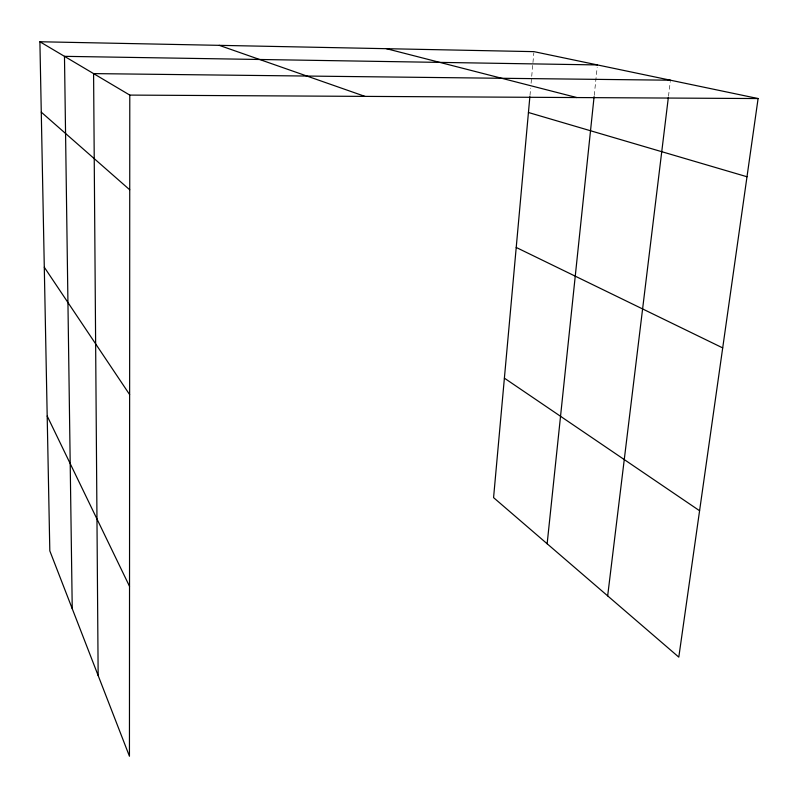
<?xml version="1.0" encoding="UTF-8"?>
<svg xmlns="http://www.w3.org/2000/svg" width="798" height="798" viewBox="0 0 798 798"><rect width="100%" height="100%" fill="white"/><g stroke="black" fill="none" stroke-linecap="round" stroke-linejoin="round"><path stroke-width="0.6" stroke-dasharray="3.99 2.99" d="M529.982 95.461L530.64 88.159M531.089 83.281L532.845 63.81M532.954 62.593L533.842 52.858M594.231 95.401L597.173 67.361M668.495 96.229L670.29 81.436"/><path stroke-width="1.2" d="M39.9 41.755L129.785 95.092L129.446 756.245L49.815 550.859L39.9 41.755L533.952 51.641L758.1 98.553L678.799 657.133L493.573 497.623L529.872 96.678M547.149 543.767L594.101 96.618M607.667 595.877L668.345 97.466M129.785 95.092L758.1 98.553M670.44 80.209L93.585 73.606L98.154 675.537M597.433 64.927L64.478 56.339L72.239 608.694M386.412 48.688L576.824 97.556M528.436 112.498L746.998 176.757M219.221 45.336L364.975 96.388M516.216 247.45L722.699 347.908M504.386 378.152L699.587 510.74M41.267 112.159L129.735 189.804M44.289 267.22L129.635 394.591M47.192 416.027L129.535 586.36"/></g></svg>
